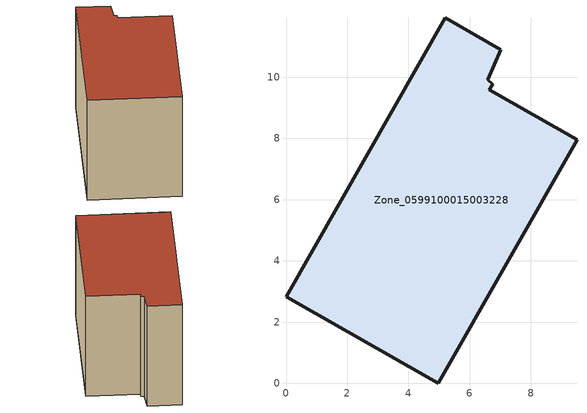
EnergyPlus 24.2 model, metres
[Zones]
Zone_0599100015003228
 floor ground (C_G): 6.75,9.78 6.65,9.59 9.51,7.95 4.98,0 0,2.82 5.2,11.95 7.02,10.9 6.6,9.92 z1.8
 wall outside (C_F): 7.02,10.9 5.2,11.95 0,2.82 4.98,0 9.51,7.95 6.65,9.59 6.75,9.78 6.6,9.92 7.02,10.9 z1.8:8.89
 roof outside (C_R): 6.65,9.59 6.75,9.78 6.6,9.92 7.02,10.9 5.2,11.95 0,2.82 4.98,0 9.51,7.95 z8.89
[BUILDING]
Pand.0599100015003228: North Axis=0; Terrain=City; Loads Convergence Tolerance Value=0.04; Temperature Convergence Tolerance Value=0.4; Solar Distribution=FullExterior; Maximum Number of Warmup Days=25; Minimum Number of Warmup Days=1
[Site:Location]
Rotterdam.The.Hague.AP_ZH_NLD Design_Conditions: Latitude=51.96; Longitude=4.45; Time Zone=1; Elevation=-4.5
[SITE:GROUNDTEMPERATURE:BUILDINGSURFACE]
18, 18, 18, 18, 18, 18, 18, 18, 18, 18, 18, 18
[MATERIAL] Thermal Absorptance=0.9; Solar Absorptance=0.7; Visible Absorptance=0.7
Name | Roughness | Thickness | Conductivity | Density | Specific Heat
G.TI.1975-1991 | MediumSmooth | 0.15 | 0.288461 | 540 | 1210
F.TI.1975-1991 | Rough | 0.3 | 0.230769 | 1920 | 840
R.TI.1975-1991 | MediumRough | 0.2 | 0.153846 | 1500 | 1000
[CONSTRUCTION]
C_G: G.TI.1975-1991
C_F: F.TI.1975-1991
C_R: R.TI.1975-1991
[ZONE]
Zone_0599100015003228: Type=1; Multiplier=1; Ceiling Height=Autocalculate; Volume=Autocalculate; Floor Area=autocalculate; Part of Total Floor Area=Yes
[ZONEINFILTRATION:DESIGNFLOWRATE]
Infil_Zone_0599100015003228: Zone or ZoneList or Space or SpaceList=Zone_0599100015003228; Schedule=AlwaysOn; Design Flow Rate Calculation Method=Flow/Area; Flow Rate per Floor Area=0.003; Constant Term Coefficient=1; Temperature Term Coefficient=0; Velocity Term Coefficient=0; Velocity Squared Term Coefficient=0
[HVACTEMPLATE:ZONE:IDEALLOADSAIRSYSTEM]
Zone_0599100015003228: Maximum Heating Supply Air Temperature=50; Minimum Cooling Supply Air Temperature=13; Maximum Heating Supply Air Humidity Ratio=0.0156; Minimum Cooling Supply Air Humidity Ratio=0.0077; Heating Limit=NoLimit; Cooling Limit=NoLimit; Dehumidification Control Type=ConstantSensibleHeatRatio; Cooling Sensible Heat Ratio=0.7; Dehumidification Setpoint=60; Humidification Control Type=None; Humidification Setpoint=30; Outdoor Air Method=None; Outdoor Air Flow Rate per Person=0.00944; Outdoor Air Flow Rate per Zone Floor Area=0; Outdoor Air Flow Rate per Zone=0; Demand Controlled Ventilation Type=None; Outdoor Air Economizer Type=NoEconomizer; Heat Recovery Type=None; Sensible Heat Recovery Effectiveness=0.7; Latent Heat Recovery Effectiveness=0.65
[ZONECONTROL:THERMOSTAT]
ThermostatControl_Zone_0599100015003228: Zone or ZoneList=Zone_0599100015003228; Control Type Schedule=DualSetpointControlType; Control 1=Thermostat_Zone_0599100015003228; Temperature Difference Between Cutout And Setpoint=0
[THERMOSTATSETPOINT:DUALSETPOINT]
Thermostat_Zone_0599100015003228: Heating Setpoint Temperature Schedule=HeatingSetpoint_Zone_0599100015003228; Cooling Setpoint Temperature Schedule=CoolingSetpoint_Zone_0599100015003228
[SCHEDULE:COMPACT]
HeatingSetpoint_Zone_0599100015003228: Through: 12/31, For: AllDays, Until: 24:00, 21
CoolingSetpoint_Zone_0599100015003228: Through: 12/31, For: AllDays, Until: 24:00, 24
DualSetpointControlType: Through: 12/31, For: AllDays, Until: 24:00, 4
AlwaysOn: Through: 12/31, For: AllDays, Until: 24:00, 1
